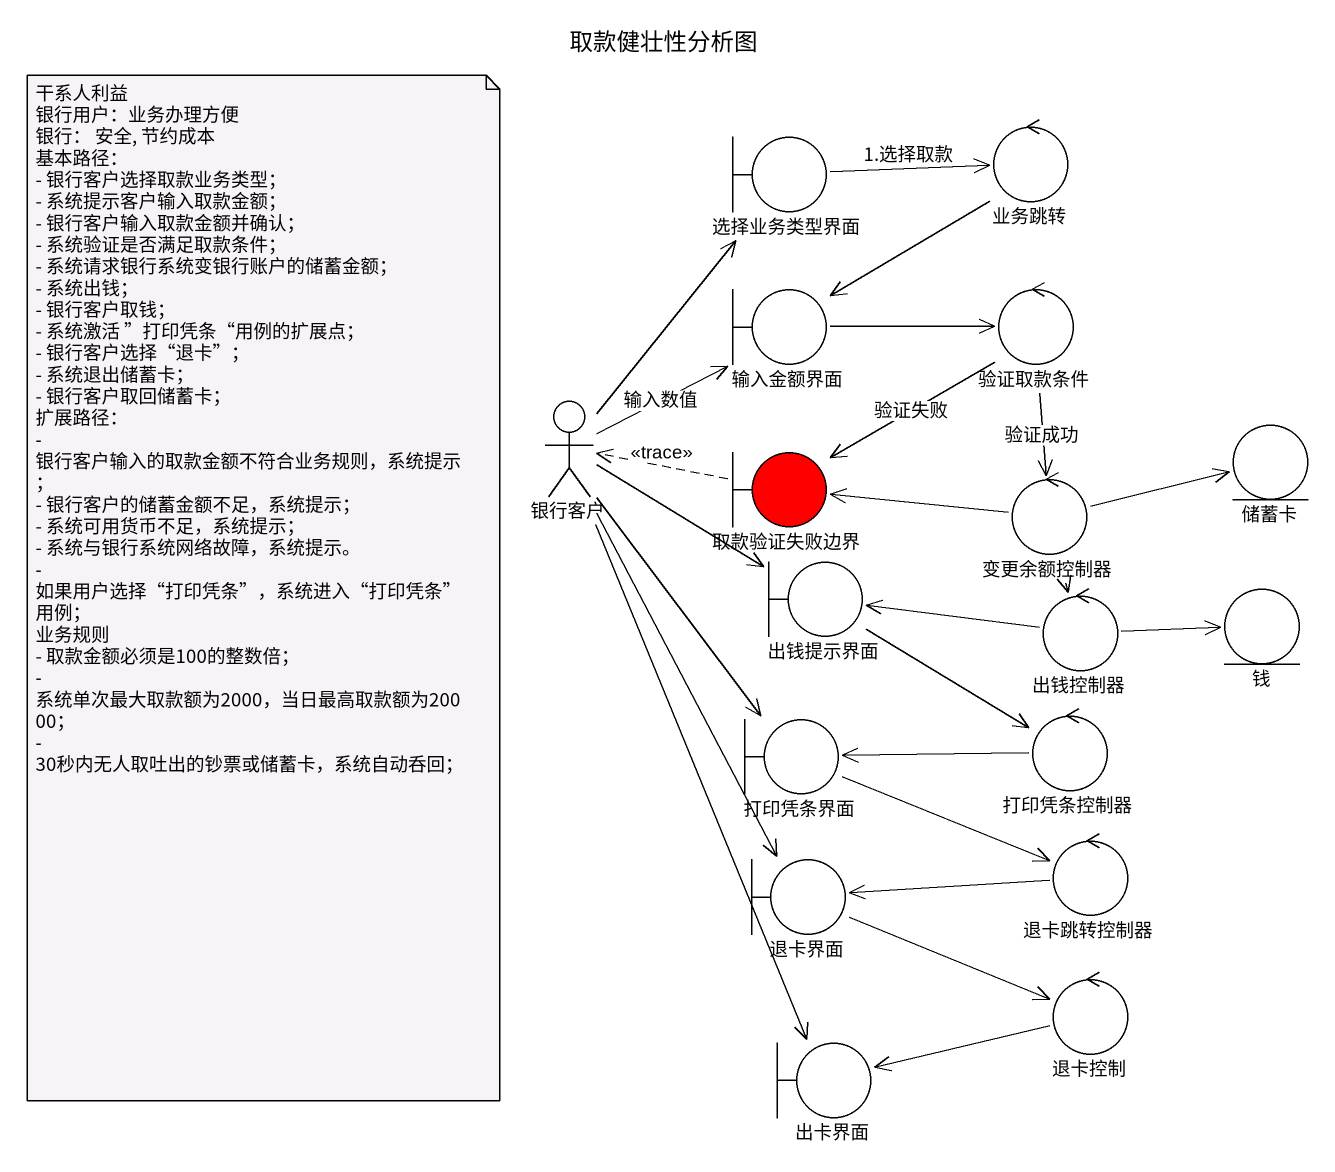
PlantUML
@startuml
title 取款健壮性分析图
boundary 选择业务类型界面
control 业务跳转
boundary 输入金额界面
control 验证取款条件
actor 银行客户
boundary 取款验证失败边界 #FF0000
control 变更余额控制器
entity 储蓄卡
boundary 出钱提示界面
control 出钱控制器
entity 钱
boundary 打印凭条界面
control 打印凭条控制器
boundary 退卡界面
control 退卡跳转控制器
control 退卡控制
boundary 出卡界面
选择业务类型界面 -right-> 业务跳转 : 1.选择取款
业务跳转 --> 输入金额界面
输入金额界面 -right-> 验证取款条件
验证取款条件 --> 取款验证失败边界 : 验证失败
验证取款条件 --> 变更余额控制器 : 验证成功
银行客户 -up-> 选择业务类型界面
银行客户 -up-> 输入金额界面 : 输入数值
银行客户 -right-> 出钱提示界面
银行客户 --> 打印凭条界面
银行客户 --> 退卡界面
银行客户 --> 出卡界面
取款验证失败边界 .left.> 银行客户 : <<trace>>
变更余额控制器 -left-> 取款验证失败边界
变更余额控制器 -right-> 储蓄卡
变更余额控制器 --> 出钱控制器
出钱提示界面 --> 打印凭条控制器
出钱控制器 -left-> 出钱提示界面
出钱控制器 -right-> 钱
打印凭条界面 -right-> 退卡跳转控制器
打印凭条控制器 -left-> 打印凭条界面
退卡界面 -right-> 退卡控制
退卡跳转控制器 -left-> 退卡界面
退卡控制 -left-> 出卡界面
note as N1
  干系人利益
  银行用户：业务办理方便
  银行： 安全, 节约成本
  基本路径：
  - 银行客户选择取款业务类型；
  - 系统提示客户输入取款金额；
  - 银行客户输入取款金额并确认；
  - 系统验证是否满足取款条件；
  - 系统请求银行系统变银行账户的储蓄金额；
  - 系统出钱；
  - 银行客户取钱；
  - 系统激活 ”打印凭条“用例的扩展点；
  - 银行客户选择“退卡”；
  - 系统退出储蓄卡；
  - 银行客户取回储蓄卡；
  扩展路径：
  - 银行客户输入的取款金额不符合业务规则，系统提示；
  - 银行客户的储蓄金额不足，系统提示；
  - 系统可用货币不足，系统提示；
  - 系统与银行系统网络故障，系统提示。
  - 如果用户选择“打印凭条”，系统进入“打印凭条”用例；
  业务规则
  - 取款金额必须是100的整数倍；
  - 系统单次最大取款额为2000，当日最高取款额为20000；
  - 30秒内无人取吐出的钞票或储蓄卡，系统自动呑回；
end note
@enduml
